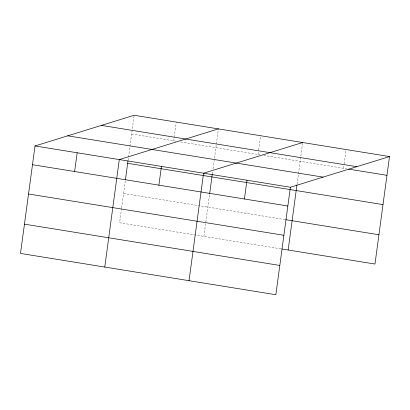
<?xml version="1.0" encoding="UTF-8"?>
<svg xmlns="http://www.w3.org/2000/svg" width="410" height="410" viewBox="0 0 410 410"><rect width="100%" height="100%" fill="white"/><g stroke="black" fill="none" stroke-linecap="round" stroke-linejoin="round"><path stroke-width="0.31" stroke-dasharray="2.05 1.54" d="M121.555 208.423L119.617 222.753L281.229 248.885M121.637 207.803L125.357 180.277M128.074 160.192L128.412 157.701M128.494 157.081L134.147 115.271M173.743 140.845L176.279 122.083M203.883 236.38L209.541 194.53M212.339 173.82L212.595 171.954M213.015 168.838L218.412 128.899M258.013 154.473L258.52 150.721M258.602 150.096L260.545 135.71M297.03 184.331L302.683 142.526M343.554 168.305L344.062 164.553M344.144 163.928L346.091 149.542M131.61 134.029L175.634 141.148M180.661 141.962L259.899 154.775M263.671 155.385L346.701 168.812M123.574 193.474L285.191 219.606"/><path stroke-width="0.61" d="M389.5 156.564L134.147 115.271L35.029 145.955L20.5 253.436L275.853 294.728L290.382 187.247L389.5 156.564L374.971 264.045L281.86 248.988M74.63 171.529L77.167 152.766M104.765 267.064L119.3 159.582L218.412 128.899M125.445 179.647L127.992 160.817M158.895 185.156L161.432 166.393M189.03 280.691L203.565 173.21L302.683 142.526M209.623 193.904L212.257 174.445M244.437 198.988L246.974 180.231M288.148 250.008L296.942 184.956M101.439 125.398L356.792 166.691M348.587 169.12L386.963 175.326M67.742 135.828L323.09 177.125M35.029 145.955L290.382 187.247M127.653 163.308L383.007 204.6M32.498 164.712L287.846 206.01M285.816 219.709L378.927 234.766M28.536 193.991L283.889 235.284M24.456 224.157L279.81 265.449"/></g></svg>
